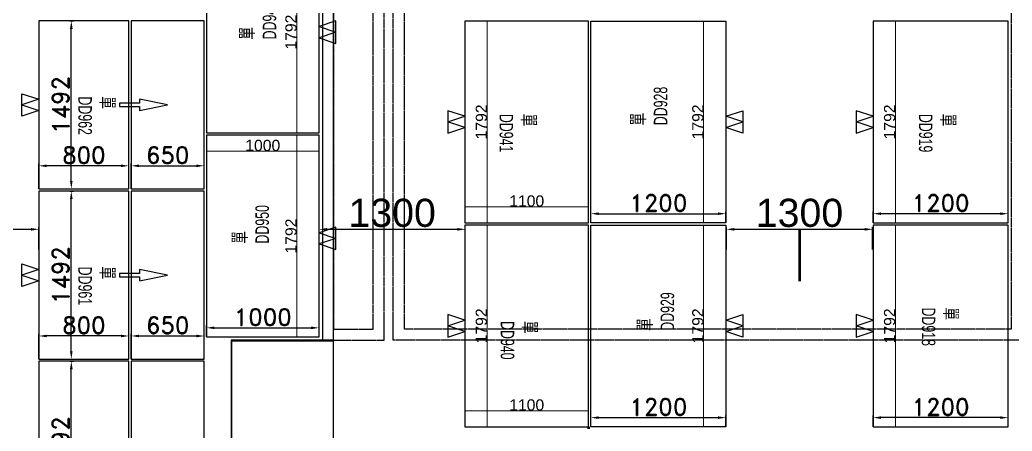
# Model space of a CAD drawing. Header units: millimetres. Extents: x 2191 to 43870, y 1353 to 35626.
# Drawn here: x 18488 to 27307, y 16373 to 20028 of the extents above; entities that cross this region are included whole.
import ezdxf

# ---------------------------------------------------------------- set-up
doc = ezdxf.new("R2010")
doc.units = ezdxf.units.MM
doc.linetypes.add('CENTER2', pattern=[28.575, 19.05, -3.175, 3.175, -3.175])
for name, color, linetype in [('archi', 8, 'Continuous'), ('中心線-1', 7, 'CENTER2'), ('中心線-2', 1, 'CENTER2'), ('動線', 6, 'Continuous'), ('單層倉', 5, 'Continuous'), ('文字', 7, 'Continuous'), ('标注', 7, 'Continuous'), ('標的物', 1, 'Continuous'), ('標示', 3, 'Continuous')]:
    doc.layers.add(name, color=color, linetype=linetype)
doc.styles.add('ROMAND', font='romand.shx', dxfattribs={"bigfont": 'chineset.shx'})
doc.styles.get("Standard").update_dxf_attribs({"font": 'arial.ttf'})
doc.styles.add('新細明體', font='PMingLiU.ttf', dxfattribs={"width": 0.7})

msp = doc.modelspace()

# ---------------------------------------------------------------- linework, layer by layer
at = {"color": 5, "lineweight": 25}
for p, q in [((20147.17754, 20814.79086), (20147.17754, 19022.79086)), ((21147.17754, 19022.79086), (21147.17754, 20814.79086)), ((22442.91668, 20016.73921, -3000), (22442.91668, 18224.73921, -3000)), ((23542.91668, 20016.73921, -3000), (22442.91668, 20016.73921, -3000)), ((23542.91668, 18224.73921, -3000), (23542.91668, 20016.73921, -3000)), ((23562.91668, 18224.73921, -3000), (23562.91668, 20016.73921, -3000)), ((23562.91668, 20016.73921, -3000), (24762.91668, 20016.73921, -3000)), ((24762.91668, 20016.73921, -3000), (24762.91668, 18224.73921, -3000)), ((26071.29163, 20016.73921, -3000), (26071.29163, 18224.73921, -3000)), ((27271.29163, 20016.73921, -3000), (26071.29163, 20016.73921, -3000)), ((27271.29163, 18224.73921, -3000), (27271.29163, 20016.73921, -3000)), ((20147.17754, 19022.79086), (21147.17754, 19022.79086)), ((21147.17754, 19002.79086), (20147.17754, 19002.79086)), ((20147.17754, 19002.79086), (20147.17754, 17210.79086)), ((21147.17754, 17210.79086), (21147.17754, 19002.79086)), ((22442.91668, 18224.73921, -3000), (23542.91668, 18224.73921, -3000)), ((22442.91668, 18204.73921, -3000), (22442.91668, 16412.73921, -3000)), ((23542.91668, 18204.73921, -3000), (22442.91668, 18204.73921, -3000)), ((23542.91668, 16412.73921, -3000), (23542.91668, 18204.73921, -3000)), ((24762.91668, 18224.73921, -3000), (23562.91668, 18224.73921, -3000)), ((23562.91668, 16412.73921, -3000), (23562.91668, 18204.73921, -3000)), ((23562.91668, 18204.73921, -3000), (24762.91668, 18204.73921, -3000)), ((24762.91668, 18204.73921, -3000), (24762.91668, 16412.73921, -3000)), ((26071.29163, 18224.73921, -3000), (27271.29163, 18224.73921, -3000)), ((26071.29163, 18204.73921, -3000), (26071.29163, 16412.73921, -3000)), ((27271.29163, 18204.73921, -3000), (26071.29163, 18204.73921, -3000)), ((27271.29163, 16412.73921, -3000), (27271.29163, 18204.73921, -3000)), ((20147.17754, 17210.79086), (21147.17754, 17210.79086)), ((22442.91668, 16412.73921, -3000), (23542.91668, 16412.73921, -3000)), ((24762.91668, 16412.73921, -3000), (23562.91668, 16412.73921, -3000)), ((26071.29163, 16412.73921, -3000), (27271.29163, 16412.73921, -3000))]:
    msp.add_line(p, q, dxfattribs=at)
at = {"layer": 'archi', "color": 7}
for p, q in [((20372.17754, 17175.79086, 3000), (21272.17754, 17175.79086, 3000)), ((20372.17754, 16275.79086, 3000), (20372.17754, 17175.79086, 3000)), ((21272.17754, 17175.79086, 3000), (21272.17754, 16275.79086, 3000))]:
    msp.add_line(p, q, dxfattribs=at)
at = {"layer": '中心線-1'}
for p, q in [((21807.17754, 17180.79086, 3000), (21807.17754, 25370.79086, 3000)), ((21907.17754, 17280.79086, 3000), (21907.17754, 25270.79086, 3000)), ((27297.17754, 25270.79086, 3000), (27297.17754, 17280.79086, 3000)), ((27297.17754, 17280.79086, 3000), (21907.17754, 17280.79086, 3000)), ((27397.17754, 17180.79086, 3000), (21807.17754, 17180.79086, 3000))]:
    msp.add_line(p, q, dxfattribs=at)
at = {"layer": '中心線-2'}
for p, q in [((21177.17754, 25370.79086, 3000), (21177.17754, 17180.79086, 3000)), ((21727.17754, 17180.79086, 3000), (21727.17754, 25370.79086, 3000)), ((21277.17754, 25270.79086, 3000), (21277.17754, 17280.79086, 3000)), ((21627.17754, 17280.79086, 3000), (21627.17754, 25270.79086, 3000)), ((21277.17754, 17280.79086, 3000), (21627.17754, 17280.79086, 3000)), ((21177.17754, 17180.79086, 3000), (21727.17754, 17180.79086, 3000))]:
    msp.add_line(p, q, dxfattribs=at)
at = {"layer": '動線', "lineweight": -3}
for p, q in [((21297.17754, 20018.79086), (21147.17754, 19968.79086)), ((21147.17754, 19968.79086), (21297.17754, 19918.79086)), ((21297.17754, 19918.79086), (21297.17754, 20018.79086)), ((21297.17754, 19918.79086), (21147.17754, 19868.79086)), ((21147.17754, 19868.79086), (21297.17754, 19818.79086)), ((21297.17754, 19818.79086), (21297.17754, 19918.79086)), ((18507.17754, 19271.79085), (18507.17754, 19371.79085)), ((18507.17754, 19371.79085), (18657.17754, 19321.79085)), ((18657.17754, 19321.79085), (18507.17754, 19271.79085)), ((19801.43126, 19271.79108), (19551.43126, 19321.79108)), ((19551.43126, 19321.79108), (19551.43126, 19286.79108)), ((18507.17754, 19171.79085), (18507.17754, 19271.79085)), ((18507.17754, 19271.79085), (18657.17754, 19221.79085)), ((19551.43126, 19286.79108), (19373.79498, 19286.79108)), ((19373.79498, 19286.79108), (19373.79498, 19256.79108)), ((19373.79498, 19256.79108), (19551.43126, 19256.79108)), ((19551.43126, 19221.79108), (19801.43126, 19271.79108)), ((19551.43126, 19256.79108), (19551.43126, 19221.79108)), ((18657.17754, 19221.79085), (18507.17754, 19171.79085)), ((22442.91668, 19170.73921, -3000), (22292.91668, 19220.73921, -3000)), ((22292.91668, 19220.73921, -3000), (22292.91668, 19120.73921, -3000)), ((22292.91668, 19120.73921, -3000), (22442.91668, 19170.73921, -3000)), ((24762.91668, 19170.73921, -3000), (24912.91668, 19220.73921, -3000)), ((24912.91668, 19120.73921, -3000), (24762.91668, 19170.73921, -3000)), ((24912.91668, 19220.73921, -3000), (24912.91668, 19120.73921, -3000)), ((26071.29163, 19170.73921, -3000), (25921.29163, 19220.73921, -3000)), ((25921.29163, 19220.73921, -3000), (25921.29163, 19120.73921, -3000)), ((25921.29163, 19120.73921, -3000), (26071.29163, 19170.73921, -3000)), ((22442.91668, 19070.73921, -3000), (22292.91668, 19120.73921, -3000)), ((22292.91668, 19120.73921, -3000), (22292.91668, 19020.73921, -3000)), ((22292.91668, 19020.73921, -3000), (22442.91668, 19070.73921, -3000)), ((24762.91668, 19070.73921, -3000), (24912.91668, 19120.73921, -3000)), ((24912.91668, 19020.73921, -3000), (24762.91668, 19070.73921, -3000)), ((24912.91668, 19120.73921, -3000), (24912.91668, 19020.73921, -3000)), ((26071.29163, 19070.73921, -3000), (25921.29163, 19120.73921, -3000)), ((25921.29163, 19120.73921, -3000), (25921.29163, 19020.73921, -3000)), ((25921.29163, 19020.73921, -3000), (26071.29163, 19070.73921, -3000)), ((21297.10415, 18186.48278, -3000), (21147.10415, 18136.48278, -3000)), ((21297.10415, 18086.48278, -3000), (21297.10415, 18186.48278, -3000)), ((21147.10415, 18136.48278, -3000), (21297.10415, 18086.48278, -3000)), ((21297.10415, 18086.48278, -3000), (21147.10415, 18036.48278, -3000)), ((21297.10415, 17986.48278, -3000), (21297.10415, 18086.48278, -3000)), ((21147.10415, 18036.48278, -3000), (21297.10415, 17986.48278, -3000)), ((18507.17754, 17759.79085), (18507.17754, 17859.79085)), ((18507.17754, 17859.79085), (18657.17754, 17809.79085)), ((18657.17754, 17809.79085), (18507.17754, 17759.79085)), ((18507.17754, 17659.79085), (18507.17754, 17759.79085)), ((18507.17754, 17759.79085), (18657.17754, 17709.79085)), ((19551.43126, 17774.79108), (19373.79498, 17774.79108)), ((19373.79498, 17774.79108), (19373.79498, 17744.79108)), ((19373.79498, 17744.79108), (19551.43126, 17744.79108)), ((19801.43126, 17759.79108), (19551.43126, 17809.79108)), ((19551.43126, 17809.79108), (19551.43126, 17774.79108)), ((19551.43126, 17709.79108), (19801.43126, 17759.79108)), ((19551.43126, 17744.79108), (19551.43126, 17709.79108)), ((18657.17754, 17709.79085), (18507.17754, 17659.79085)), ((22442.91668, 17358.73921, -3000), (22292.91668, 17408.73921, -3000)), ((22292.91668, 17408.73921, -3000), (22292.91668, 17308.73921, -3000)), ((24762.91668, 17358.73921, -3000), (24912.91668, 17408.73921, -3000)), ((24912.91668, 17408.73921, -3000), (24912.91668, 17308.73921, -3000)), ((26071.29163, 17358.73921, -3000), (25921.29163, 17408.73921, -3000)), ((25921.29163, 17408.73921, -3000), (25921.29163, 17308.73921, -3000)), ((22292.91668, 17308.73921, -3000), (22442.91668, 17358.73921, -3000)), ((22442.91668, 17258.73921, -3000), (22292.91668, 17308.73921, -3000)), ((22292.91668, 17308.73921, -3000), (22292.91668, 17208.73921, -3000)), ((24912.91668, 17308.73921, -3000), (24762.91668, 17358.73921, -3000)), ((24762.91668, 17258.73921, -3000), (24912.91668, 17308.73921, -3000)), ((24912.91668, 17308.73921, -3000), (24912.91668, 17208.73921, -3000)), ((25921.29163, 17308.73921, -3000), (26071.29163, 17358.73921, -3000)), ((26071.29163, 17258.73921, -3000), (25921.29163, 17308.73921, -3000)), ((25921.29163, 17308.73921, -3000), (25921.29163, 17208.73921, -3000)), ((22292.91668, 17208.73921, -3000), (22442.91668, 17258.73921, -3000)), ((24912.91668, 17208.73921, -3000), (24762.91668, 17258.73921, -3000)), ((25921.29163, 17208.73921, -3000), (26071.29163, 17258.73921, -3000))]:
    msp.add_line(p, q, dxfattribs=at)
at = {"layer": '單層倉'}
for p, q in [((18657.17754, 20017.79085), (18657.17754, 18525.79085)), ((19457.17754, 20017.79085), (18657.17754, 20017.79085)), ((19457.17754, 18525.79085), (19457.17754, 20017.79085)), ((20127.17754, 20017.79085), (19477.17754, 20017.79085)), ((19477.17754, 20017.79085), (19477.17754, 18525.79085)), ((20127.17754, 18525.79085), (20127.17754, 20017.79085)), ((18657.17754, 18525.79085), (19457.17754, 18525.79085)), ((19477.17754, 18525.79085), (20127.17754, 18525.79085)), ((18657.17754, 18505.79085), (18657.17754, 17013.79085)), ((19457.17754, 18505.79085), (18657.17754, 18505.79085)), ((19457.17754, 17013.79085), (19457.17754, 18505.79085)), ((20127.17754, 18505.79085), (19477.17754, 18505.79085)), ((19477.17754, 18505.79085), (19477.17754, 17013.79085)), ((20127.17754, 17013.79085), (20127.17754, 18505.79085)), ((18657.17754, 17013.79085), (19457.17754, 17013.79085)), ((18657.17754, 16993.79085), (18657.17754, 15501.79085)), ((19457.17754, 16993.79085), (18657.17754, 16993.79085)), ((19457.17754, 15501.79085), (19457.17754, 16993.79085)), ((19477.17754, 17013.79085), (20127.17754, 17013.79085)), ((20127.17754, 16993.79085), (19477.17754, 16993.79085)), ((19477.17754, 16993.79085), (19477.17754, 15501.79085)), ((20127.17754, 15501.79085), (20127.17754, 16993.79085))]:
    msp.add_line(p, q, dxfattribs=at)
at = {"layer": '單層倉', "color": 6, "lineweight": 50}
for p, q in [((25417.10415, 18166.51173, -3000), (25417.10415, 17705.87942, -3000)), ((23542.91668, 16412.73921, -3000), (23542.91668, 16392.73921, -3000))]:
    msp.add_line(p, q, dxfattribs=at)
at = {"layer": '标注', "color": 252, "lineweight": 5, "true_color": 0x939598}
for p, q in [((20949.09321, 20812.29086), (20949.09321, 19025.29086)), ((22443.54168, 20016.73921, -3000), (22642.25102, 20016.73921, -3000)), ((22641.00102, 18227.23921, -3000), (22641.00102, 20014.23921, -3000)), ((24762.29168, 20016.73921, -3000), (24563.58234, 20016.73921, -3000)), ((24564.83234, 18227.23921, -3000), (24564.83234, 20014.23921, -3000)), ((26071.91663, 20016.73921, -3000), (26270.62597, 20016.73921, -3000)), ((26269.37597, 18227.23921, -3000), (26269.37597, 20014.23921, -3000)), ((20147.17754, 19002.16586), (20147.17754, 18859.54854)), ((21146.55254, 19022.79086), (20947.84321, 19022.79086)), ((21146.55254, 19002.79086), (20947.84321, 19002.79086)), ((20949.09321, 19000.29086), (20949.09321, 17213.29086)), ((21147.17754, 19002.16586), (21147.17754, 18859.54854)), ((21144.67754, 18860.79854), (20149.67754, 18860.79854)), ((22442.91668, 18225.36421, -3000), (22442.91668, 18367.98153, -3000)), ((22445.41668, 18366.73153, -3000), (23540.41668, 18366.73153, -3000)), ((23542.91668, 18225.36421, -3000), (23542.91668, 18367.98153, -3000)), ((22443.54168, 18224.73921, -3000), (22642.25102, 18224.73921, -3000)), ((22443.54168, 18204.73921, -3000), (22642.25102, 18204.73921, -3000)), ((22641.00102, 16415.23921, -3000), (22641.00102, 18202.23921, -3000)), ((24762.29168, 18224.73921, -3000), (24563.58234, 18224.73921, -3000)), ((24762.29168, 18204.73921, -3000), (24563.58234, 18204.73921, -3000)), ((24564.83234, 16415.23921, -3000), (24564.83234, 18202.23921, -3000)), ((26071.91663, 18224.73921, -3000), (26270.62597, 18224.73921, -3000)), ((26071.91663, 18204.73921, -3000), (26270.62597, 18204.73921, -3000)), ((26269.37597, 16415.23921, -3000), (26269.37597, 18202.23921, -3000)), ((21146.55254, 17210.79086), (20947.84321, 17210.79086)), ((22442.91668, 16413.36421, -3000), (22442.91668, 16555.98153, -3000)), ((22445.41668, 16554.73153, -3000), (23540.41668, 16554.73153, -3000)), ((23542.91668, 16413.36421, -3000), (23542.91668, 16555.98153, -3000)), ((22443.54168, 16412.73921, -3000), (22642.25102, 16412.73921, -3000)), ((24762.29168, 16412.73921, -3000), (24563.58234, 16412.73921, -3000)), ((26071.91663, 16412.73921, -3000), (26270.62597, 16412.73921, -3000))]:
    msp.add_line(p, q, dxfattribs=at)
at = {"layer": '标注', "color": 252, "lineweight": 50, "true_color": 0x939598}
for points in [[(22640.58435, 20014.23921, -3000), (22641.41768, 20014.23921, -3000), (22641.00102, 20016.73921, -3000)], [(24564.41567, 20014.23921, -3000), (24565.24901, 20014.23921, -3000), (24564.83234, 20016.73921, -3000)], [(26268.9593, 20014.23921, -3000), (26269.79263, 20014.23921, -3000), (26269.37597, 20016.73921, -3000)], [(20948.67654, 19025.29086), (20949.50987, 19025.29086), (20949.09321, 19022.79086)], [(20948.67654, 19000.29086), (20949.50987, 19000.29086), (20949.09321, 19002.79086)], [(20149.67754, 18861.2152), (20149.67754, 18860.38187), (20147.17754, 18860.79854)], [(21144.67754, 18861.2152), (21144.67754, 18860.38187), (21147.17754, 18860.79854)], [(22445.41668, 18367.1482, -3000), (22445.41668, 18366.31486, -3000), (22442.91668, 18366.73153, -3000)], [(23540.41668, 18367.1482, -3000), (23540.41668, 18366.31486, -3000), (23542.91668, 18366.73153, -3000)], [(22640.58435, 18227.23921, -3000), (22641.41768, 18227.23921, -3000), (22641.00102, 18224.73921, -3000)], [(22640.58435, 18202.23921, -3000), (22641.41768, 18202.23921, -3000), (22641.00102, 18204.73921, -3000)], [(24564.41567, 18227.23921, -3000), (24565.24901, 18227.23921, -3000), (24564.83234, 18224.73921, -3000)], [(24564.41567, 18202.23921, -3000), (24565.24901, 18202.23921, -3000), (24564.83234, 18204.73921, -3000)], [(26268.9593, 18227.23921, -3000), (26269.79263, 18227.23921, -3000), (26269.37597, 18224.73921, -3000)], [(26268.9593, 18202.23921, -3000), (26269.79263, 18202.23921, -3000), (26269.37597, 18204.73921, -3000)], [(20948.67654, 17213.29086), (20949.50987, 17213.29086), (20949.09321, 17210.79086)], [(22445.41668, 16555.1482, -3000), (22445.41668, 16554.31486, -3000), (22442.91668, 16554.73153, -3000)], [(23540.41668, 16555.1482, -3000), (23540.41668, 16554.31486, -3000), (23542.91668, 16554.73153, -3000)], [(22640.58435, 16415.23921, -3000), (22641.41768, 16415.23921, -3000), (22641.00102, 16412.73921, -3000)], [(24564.41567, 16415.23921, -3000), (24565.24901, 16415.23921, -3000), (24564.83234, 16412.73921, -3000)], [(26268.9593, 16415.23921, -3000), (26269.79263, 16415.23921, -3000), (26269.37597, 16412.73921, -3000)]]:
    msp.add_solid(points, dxfattribs=at)
at = {"layer": '標的物'}
for p, q in [((21177.17754, 25370.79086, 3000), (21177.17754, 17180.79086, 3000)), ((21277.17754, 17180.79086, 3000), (21277.17754, 25370.79086, 3000)), ((21277.17754, 17180.79086, 3000), (20367.17754, 17180.79086, 3000)), ((20367.17754, 17180.79086, 3000), (20367.17754, 16270.79086, 3000)), ((21177.17754, 17180.79086, 3000), (21277.17754, 17180.79086, 3000)), ((21277.17754, 16270.79086, 3000), (21277.17754, 17180.79086, 3000))]:
    msp.add_line(p, q, dxfattribs=at)
at = {"layer": '標示', "color": 251}
for p, q in [((18932.50822, 20017.79085), (18965.52206, 20017.79085)), ((18945.52206, 18595.79085), (18945.52206, 19947.79085)), ((18657.17754, 18525.79085), (18657.17754, 18750.83485)), ((19387.17754, 18730.83485), (18727.17754, 18730.83485)), ((19457.17754, 18525.79085), (19457.17754, 18750.83485)), ((19477.17754, 18525.79085), (19477.17754, 18750.83485)), ((19547.17754, 18730.83485), (20057.17754, 18730.83485)), ((20127.17754, 18525.79085), (20127.17754, 18750.83485)), ((18932.50822, 18525.79085), (18965.52206, 18525.79085)), ((18932.50822, 18505.79085), (18965.52206, 18505.79085)), ((18945.52206, 17083.79085), (18945.52206, 18435.79085)), ((23562.91668, 18224.73921, -3000), (23562.91668, 18325.35728, -3000)), ((23632.91668, 18305.35728, -3000), (24692.91668, 18305.35728, -3000)), ((24762.91668, 18224.73921, -3000), (24762.91668, 18325.35728, -3000)), ((26071.29163, 18224.73921, -3000), (26071.29163, 18325.35728, -3000)), ((27201.29163, 18305.35728, -3000), (26141.29163, 18305.35728, -3000)), ((27271.29163, 18224.73921, -3000), (27271.29163, 18325.35728, -3000)), ((20147.17754, 17210.79086), (20147.17754, 17311.40894)), ((20217.17754, 17291.40894), (21077.17754, 17291.40894)), ((21147.17754, 17210.79086), (21147.17754, 17311.40894)), ((18657.17754, 17013.79085), (18657.17754, 17238.83485)), ((19387.17754, 17218.83485), (18727.17754, 17218.83485)), ((19457.17754, 17013.79085), (19457.17754, 17238.83485)), ((19477.17754, 17013.79085), (19477.17754, 17238.83485)), ((19547.17754, 17218.83485), (20057.17754, 17218.83485)), ((20127.17754, 17013.79085), (20127.17754, 17238.83485)), ((18932.50822, 17013.79085), (18965.52206, 17013.79085)), ((18932.50822, 16993.79085), (18965.52206, 16993.79085)), ((18945.52206, 15571.79085), (18945.52206, 16923.79085)), ((23562.91668, 16412.73921, -3000), (23562.91668, 16513.35728, -3000)), ((23632.91668, 16493.35728, -3000), (24692.91668, 16493.35728, -3000)), ((24762.91668, 16412.73921, -3000), (24762.91668, 16513.35728, -3000)), ((26071.29163, 16412.73921, -3000), (26071.29163, 16513.35728, -3000)), ((27201.29163, 16493.35728, -3000), (26141.29163, 16493.35728, -3000)), ((27271.29163, 16412.73921, -3000), (27271.29163, 16513.35728, -3000))]:
    msp.add_line(p, q, dxfattribs=at)
at = {"layer": '標示'}
for p, q in [((18657.17754, 17986.45382, -3000), (18657.17754, 18186.51173, -3000)), ((21147.10415, 17986.45382, -3000), (21147.10415, 18186.51173, -3000)), ((22447.10415, 17986.45382, -3000), (22447.10415, 18186.51173, -3000)), ((24767.10415, 17986.45382, -3000), (24767.10415, 18186.51173, -3000)), ((26067.10415, 17986.45382, -3000), (26067.10415, 18186.51173, -3000)), ((17487.17754, 18166.51173, -3000), (18587.17754, 18166.51173, -3000)), ((21217.10415, 18166.51173, -3000), (22377.10415, 18166.51173, -3000)), ((24837.10415, 18166.51173, -3000), (25997.10415, 18166.51173, -3000))]:
    msp.add_line(p, q, dxfattribs=at)
at = {"layer": '標示', "color": 251, "lineweight": 50}
for points in [[(18933.85539, 19947.79085), (18957.18873, 19947.79085), (18945.52206, 20017.79085)], [(18727.17754, 18742.50151), (18727.17754, 18719.16818), (18657.17754, 18730.83485)], [(19387.17754, 18742.50151), (19387.17754, 18719.16818), (19457.17754, 18730.83485)], [(19547.17754, 18742.50151), (19547.17754, 18719.16818), (19477.17754, 18730.83485)], [(20057.17754, 18742.50151), (20057.17754, 18719.16818), (20127.17754, 18730.83485)], [(18933.85539, 18595.79085), (18957.18873, 18595.79085), (18945.52206, 18525.79085)], [(18933.85539, 18435.79085), (18957.18873, 18435.79085), (18945.52206, 18505.79085)], [(23632.91668, 18317.02395, -3000), (23632.91668, 18293.69062, -3000), (23562.91668, 18305.35728, -3000)], [(24692.91668, 18317.02395, -3000), (24692.91668, 18293.69062, -3000), (24762.91668, 18305.35728, -3000)], [(26141.29163, 18317.02395, -3000), (26141.29163, 18293.69062, -3000), (26071.29163, 18305.35728, -3000)], [(27201.29163, 18317.02395, -3000), (27201.29163, 18293.69062, -3000), (27271.29163, 18305.35728, -3000)], [(20217.17754, 17303.07561), (20217.17754, 17279.74227), (20147.17754, 17291.40894)], [(21077.17754, 17303.07561), (21077.17754, 17279.74227), (21147.17754, 17291.40894)], [(18727.17754, 17230.50151), (18727.17754, 17207.16818), (18657.17754, 17218.83485)], [(19387.17754, 17230.50151), (19387.17754, 17207.16818), (19457.17754, 17218.83485)], [(19547.17754, 17230.50151), (19547.17754, 17207.16818), (19477.17754, 17218.83485)], [(20057.17754, 17230.50151), (20057.17754, 17207.16818), (20127.17754, 17218.83485)], [(18933.85539, 17083.79085), (18957.18873, 17083.79085), (18945.52206, 17013.79085)], [(18933.85539, 16923.79085), (18957.18873, 16923.79085), (18945.52206, 16993.79085)], [(23632.91668, 16505.02395, -3000), (23632.91668, 16481.69062, -3000), (23562.91668, 16493.35728, -3000)], [(24692.91668, 16505.02395, -3000), (24692.91668, 16481.69062, -3000), (24762.91668, 16493.35728, -3000)], [(26141.29163, 16505.02395, -3000), (26141.29163, 16481.69062, -3000), (26071.29163, 16493.35728, -3000)], [(27201.29163, 16505.02395, -3000), (27201.29163, 16481.69062, -3000), (27271.29163, 16493.35728, -3000)]]:
    msp.add_solid(points, dxfattribs=at)
at = {"layer": '標示', "lineweight": 50}
for points in [[(18587.17754, 18178.1784, -3000), (18587.17754, 18154.84507, -3000), (18657.17754, 18166.51173, -3000)], [(21217.10415, 18178.1784, -3000), (21217.10415, 18154.84507, -3000), (21147.10415, 18166.51173, -3000)], [(22377.10415, 18178.1784, -3000), (22377.10415, 18154.84507, -3000), (22447.10415, 18166.51173, -3000)], [(24837.10415, 18178.1784, -3000), (24837.10415, 18154.84507, -3000), (24767.10415, 18166.51173, -3000)], [(25997.10415, 18178.1784, -3000), (25997.10415, 18154.84507, -3000), (26067.10415, 18166.51173, -3000)]]:
    msp.add_solid(points, dxfattribs=at)

# ---------------------------------------------------------------- texts
at = {"layer": '文字', "color": 7, "lineweight": 50, "style": '新細明體', "width": 0.7}
for s, rotation, p in [('DD949', 90, (20766.70486, 19854.03889)), ('DD928', 90, (24242.35748, 19091.43227)), ('DD962', 270, (19008.27071, 19346.9544)), ('DD941', 270, (22751.92428, 19192.47303, -3000)), ('DD919', 270, (26479.08386, 19192.39651, -3000)), ('DD950', 90, (20701.91895, 18040.19488)), ('DD961', 270, (19008.27071, 17834.9544)), ('DD929', 90, (24302.96487, 17265.27028, 3000)), ('DD918', 270, (26504.47267, 17471.966)), ('DD940', 270, (22761.93379, 17351.37379))]:
    msp.add_text(s, height=120, rotation=rotation, dxfattribs=at).set_placement(p)
at = {"layer": '文字', "color": 6, "lineweight": 50, "style": '新細明體', "width": 0.7}
for rotation, p in [(90, (20566.35602, 19851.23075)), (270, (19208.61955, 19349.76253)), (270, (22952.27311, 19195.28117, -3000)), (90, (24042.00865, 19088.62413)), (270, (26679.43269, 19195.20465, -3000)), (90, (20501.57011, 18037.38674)), (270, (19208.61955, 17837.76253)), (270, (26704.82151, 17474.77414)), (270, (22962.28263, 17354.18193)), (90, (24102.61604, 17262.46214, 3000))]:
    msp.add_text('單', height=120, rotation=rotation, dxfattribs=at).set_placement(p)
at = {"layer": '标注', "color": 252, "lineweight": 5, "true_color": 0x939598, "char_height": 100, "attachment_point": 5, "rotation": 90}
for insert in [(20898.46821, 19918.79086), (22590.37602, 19120.73921, -3000), (24514.20734, 19120.73921, -3000), (26218.75097, 19120.73921, -3000), (20898.46821, 18106.79086), (22590.37602, 17308.73921, -3000), (24514.20734, 17308.73921, -3000), (26218.75097, 17308.73921, -3000)]:
    msp.add_mtext('1792', dxfattribs=dict(at, insert=insert))
at = {"layer": '标注', "color": 252, "lineweight": 5, "true_color": 0x939598, "char_height": 100, "attachment_point": 5}
for s, insert in [('1000', (20647.17754, 18911.42354)), ('1100', (22992.91668, 18417.35653, -3000)), ('1100', (22992.91668, 16605.35653, -3000))]:
    msp.add_mtext(s, dxfattribs=dict(at, insert=insert))
at = {"layer": '標示', "color": 251, "char_height": 150, "attachment_point": 5, "rotation": 90, "style": 'ROMAND'}
for insert in [(18850.52206, 19271.79085), (18850.52206, 17759.79085), (18850.52206, 16247.79085)]:
    msp.add_mtext('1492', dxfattribs=dict(at, insert=insert))
at = {"layer": '標示', "color": 251, "char_height": 150, "attachment_point": 5, "style": 'ROMAND'}
for s, insert in [('800', (19057.17754, 18825.83485)), ('650', (19802.17754, 18825.83485)), ('1200', (24162.91668, 18400.35728, -3000)), ('1200', (26671.29163, 18400.35728, -3000)), ('800', (19057.17754, 17313.83485)), ('650', (19802.17754, 17313.83485)), ('1000', (20647.17754, 17386.40894)), ('1200', (24162.91668, 16588.35728, -3000)), ('1200', (26671.29163, 16588.35728, -3000))]:
    msp.add_mtext(s, dxfattribs=dict(at, insert=insert))
at = {"layer": '標示', "char_height": 250, "attachment_point": 5}
for insert in [(21797.10415, 18311.51173, -3000), (25417.10415, 18311.51173, -3000)]:
    msp.add_mtext('\\A1;1300', dxfattribs=dict(at, insert=insert))

doc.saveas('drawing.dxf')
